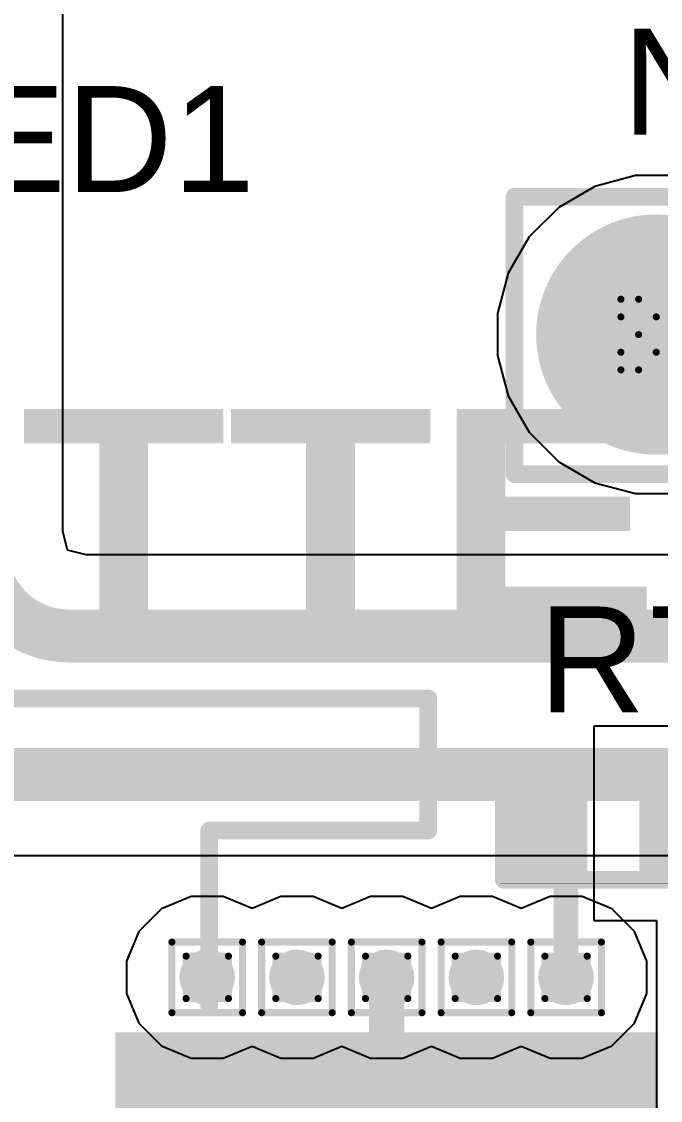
# Model space of a CAD drawing. Header units: inches. Extents: x -18 to 5357, y -8 to 5291.
# Drawn here: x 1 to 5.59, y 39.5 to 47.26 of the extents above; entities that cross this region are included whole.
import ezdxf

# ---------------------------------------------------------------- set-up
doc = ezdxf.new("R2010")
doc.units = ezdxf.units.IN
for name, color, linetype in [('Bottom Layer', 5, 'Continuous'), ('Bottom Solder', 6, 'Continuous'), ('Drill Drawing', 1, 'Continuous'), ('Ground', 16, 'Continuous'), ('Multi-Layer', 9, 'Continuous'), ('Pad Holes', 156, 'Continuous'), ('Power', 76, 'Continuous'), ('Top Layer', 1, 'Continuous'), ('Top Overlay', 2, 'Continuous'), ('Top Paste', 8, 'Continuous'), ('Top Solder', 216, 'Continuous'), ('Via Holes', 16, 'Continuous')]:
    doc.layers.add(name, color=color, linetype=linetype)
doc.styles.add('Arial', font='', dxfattribs={"height": 0.2})
doc.styles.add('Arial Black_Bold', font='', dxfattribs={"height": 0.2})
doc.styles.get('Arial').set_extended_font_data('Arial')
doc.styles.get('Arial Black_Bold').set_extended_font_data('Arial Black', bold=True)

# ---------------------------------------------------------------- blocks, each defined once
blk = doc.blocks.new('MF51B_103F3435_7')
at = {"layer": 'Bottom Layer'}
h = blk.add_hatch(color=5, dxfattribs=at)
edge = h.paths.add_edge_path()
edge.add_arc((-1, 0), 0.762, 0, 360)
h = blk.add_hatch(color=5, dxfattribs=at)
edge = h.paths.add_edge_path()
edge.add_arc((1, 0), 0.762, 0, 360)
at = {"layer": 'Bottom Solder'}
h = blk.add_hatch(color=6, dxfattribs=at)
edge = h.paths.add_edge_path()
edge.add_arc((-1, 0), 0.8636, 0, 360)
h = blk.add_hatch(color=6, dxfattribs=at)
edge = h.paths.add_edge_path()
edge.add_arc((1, 0), 0.8636, 0, 360)
at = {"layer": 'Ground'}
h = blk.add_hatch(color=16, dxfattribs=at)
edge = h.paths.add_edge_path()
edge.add_arc((-1, 0), 0.762, 0, 360)
h = blk.add_hatch(color=16, dxfattribs=at)
edge = h.paths.add_edge_path()
edge.add_arc((1, 0), 0.762, 0, 360)
at = {"layer": 'Multi-Layer'}
h = blk.add_hatch(color=9, dxfattribs=at)
edge = h.paths.add_edge_path()
edge.add_arc((-1, 0), 0.762, 0, 360)
h = blk.add_hatch(color=9, dxfattribs=at)
edge = h.paths.add_edge_path()
edge.add_arc((1, 0), 0.762, 0, 360)
at = {"layer": 'Pad Holes'}
h = blk.add_hatch(color=7, dxfattribs=at)
edge = h.paths.add_edge_path()
edge.add_arc((-1, 0), 0.45, 0, 360)
h = blk.add_hatch(color=7, dxfattribs=at)
edge = h.paths.add_edge_path()
edge.add_arc((1, 0), 0.45, 0, 360)
at = {"layer": 'Power'}
h = blk.add_hatch(color=76, dxfattribs=at)
edge = h.paths.add_edge_path()
edge.add_arc((-1, 0), 0.762, 0, 360)
h = blk.add_hatch(color=76, dxfattribs=at)
edge = h.paths.add_edge_path()
edge.add_arc((1, 0), 0.762, 0, 360)
at = {"layer": 'Top Layer'}
h = blk.add_hatch(color=1, dxfattribs=at)
edge = h.paths.add_edge_path()
edge.add_arc((-1, 0), 0.762, 0, 360)
h = blk.add_hatch(color=1, dxfattribs=at)
edge = h.paths.add_edge_path()
edge.add_arc((1, 0), 0.762, 0, 360)
at = {"layer": 'Top Solder'}
h = blk.add_hatch(color=216, dxfattribs=at)
edge = h.paths.add_edge_path()
edge.add_arc((-1, 0), 0.8636, 0, 360)
h = blk.add_hatch(color=216, dxfattribs=at)
edge = h.paths.add_edge_path()
edge.add_arc((1, 0), 0.8636, 0, 360)
at = {"layer": 'Top Overlay'}
for points in [[(-2.0193, -1.0033, 0.127, 0.127, 0), (-2.0193, 0.9906, 0.127, 0.127, 0)], [(-2.0193, 0.9906, 0.127, 0.127, 0), (2.0066, 0.9906, 0.127, 0.127, 0)], [(2.0066, -1.0033, 0.127, 0.127, 0), (2.0066, 0.9906, 0.127, 0.127, 0)], [(-2.0193, -1.0033, 0.127, 0.127, 0), (2.0066, -1.0033, 0.127, 0.127, 0)]]:
    blk.add_lwpolyline(points, format="xyseb", dxfattribs=at)
for points in [[(-2.0511, 0.9906, 0.0635, 0.0635, 1), (-1.9875, 0.9906, 0.0635, 0.0635, 1)], [(-2.0511, 0.9906, 0.0635, 0.0635, 1), (-1.9875, 0.9906, 0.0635, 0.0635, 1)], [(1.9748, 0.9906, 0.0635, 0.0635, 1), (2.0383, 0.9906, 0.0635, 0.0635, 1)], [(1.9748, 0.9906, 0.0635, 0.0635, 1), (2.0383, 0.9906, 0.0635, 0.0635, 1)], [(-2.0511, -1.0033, 0.0635, 0.0635, 1), (-1.9875, -1.0033, 0.0635, 0.0635, 1)], [(-2.0511, -1.0033, 0.0635, 0.0635, 1), (-1.9875, -1.0033, 0.0635, 0.0635, 1)], [(1.9748, -1.0033, 0.0635, 0.0635, 1), (2.0383, -1.0033, 0.0635, 0.0635, 1)], [(1.9748, -1.0033, 0.0635, 0.0635, 1), (2.0383, -1.0033, 0.0635, 0.0635, 1)]]:
    blk.add_lwpolyline(points, format="xyseb", close=True, dxfattribs=at)
blk = doc.blocks.new('R___0402_66')
at = {"layer": 'Top Layer'}
for points in [[(-0.6985, -0.3175), (-0.6985, 0.3175), (-0.2413, 0.3175), (-0.2413, -0.3175)], [(0.2413, -0.3175), (0.2413, 0.3175), (0.6985, 0.3175), (0.6985, -0.3175)]]:
    blk.add_hatch(color=1, dxfattribs=at).paths.add_polyline_path(points)
at = {"layer": 'Top Paste'}
for points in [[(-0.6985, -0.3175), (-0.6985, 0.3175), (-0.2413, 0.3175), (-0.2413, -0.3175)], [(0.2413, -0.3175), (0.2413, 0.3175), (0.6985, 0.3175), (0.6985, -0.3175)]]:
    blk.add_hatch(color=8, dxfattribs=at).paths.add_polyline_path(points)
at = {"layer": 'Top Solder'}
for points in [[(-0.7535, -0.3725), (-0.7535, 0.3725), (-0.1863, 0.3725), (-0.1863, -0.3725)], [(0.1863, -0.3725), (0.1863, 0.3725), (0.7535, 0.3725), (0.7535, -0.3725)]]:
    blk.add_hatch(color=216, dxfattribs=at).paths.add_polyline_path(points)
at = {"layer": 'Top Overlay'}
for points in [[(-0.7874, 0.4064, 0.127, 0.127, 0), (0.7874, 0.4064, 0.127, 0.127, 0)], [(-0.7874, -0.4064, 0.127, 0.127, 0), (-0.7874, 0.4064, 0.127, 0.127, 0)], [(0.7874, -0.4064, 0.127, 0.127, 0), (0.7874, 0.4064, 0.127, 0.127, 0)], [(-0.7874, -0.4064, 0.127, 0.127, 0), (0.7874, -0.4064, 0.127, 0.127, 0)], [(-0.8128, -0.4318, 0.00323, 0.00323, 0), (0.8128, -0.4318, 0.00323, 0.00323, 0)]]:
    blk.add_lwpolyline(points, format="xyseb", dxfattribs=at)
for points in [[(-0.8191, 0.4064, 0.0635, 0.0635, 1), (-0.7556, 0.4064, 0.0635, 0.0635, 1)], [(-0.8191, 0.4064, 0.0635, 0.0635, 1), (-0.7556, 0.4064, 0.0635, 0.0635, 1)], [(0.7557, 0.4064, 0.0635, 0.0635, 1), (0.8192, 0.4064, 0.0635, 0.0635, 1)], [(0.7557, 0.4064, 0.0635, 0.0635, 1), (0.8192, 0.4064, 0.0635, 0.0635, 1)], [(-0.8191, -0.4064, 0.0635, 0.0635, 1), (-0.7556, -0.4064, 0.0635, 0.0635, 1)], [(-0.8191, -0.4064, 0.0635, 0.0635, 1), (-0.7556, -0.4064, 0.0635, 0.0635, 1)], [(0.7557, -0.4064, 0.0635, 0.0635, 1), (0.8192, -0.4064, 0.0635, 0.0635, 1)], [(0.7557, -0.4064, 0.0635, 0.0635, 1), (0.8192, -0.4064, 0.0635, 0.0635, 1)], [(-0.8136, -0.4318, 0.00161, 0.00161, 1), (-0.812, -0.4318, 0.00161, 0.00161, 1)], [(0.812, -0.4318, 0.00161, 0.00161, 1), (0.8136, -0.4318, 0.00161, 0.00161, 1)]]:
    blk.add_lwpolyline(points, format="xyseb", close=True, dxfattribs=at)
blk = doc.blocks.new('S2B_PH_SM4_TB_LF__SN__86')
at = {"layer": 'Top Layer'}
blk.add_hatch(color=1, dxfattribs=at).paths.add_polyline_path([(-1.5, 4.825), (-0.5, 4.825), (-0.5, 1.025), (-1.5, 1.025)])
at = {"layer": 'Top Paste'}
blk.add_hatch(color=8, dxfattribs=at).paths.add_polyline_path([(-1.5, 4.825), (-0.5, 4.825), (-0.5, 1.025), (-1.5, 1.025)])
at = {"layer": 'Top Solder'}
blk.add_hatch(color=216, dxfattribs=at).paths.add_polyline_path([(-1.5508, 4.8758), (-0.4492, 4.8758), (-0.4492, 0.9742), (-1.5508, 0.9742)])
at = {"layer": 'Top Overlay'}
for points in [[(-3.95, -0.9938, 0.127, 0.127, 0), (-3.95, 3.225, 0.127, 0.127, 0)], [(-2.9997, 3.2238, 0.127, 0.127, 0), (-3.9497, 3.2238, 0.127, 0.127, 0)], [(-2.9997, 1.649, 0.127, 0.127, 0), (-2.9997, 3.2238, 0.127, 0.127, 0)], [(-1.7323, 1.649, 0.127, 0.127, 0), (-2.9997, 1.649, 0.127, 0.127, 0)]]:
    blk.add_lwpolyline(points, format="xyseb", dxfattribs=at)
for points in [[(-3.9818, 3.225, 0.0635, 0.0635, 1), (-3.9183, 3.225, 0.0635, 0.0635, 1)], [(-3.9815, 3.2238, 0.0635, 0.0635, 1), (-3.9179, 3.2238, 0.0635, 0.0635, 1)], [(-3.0315, 3.2238, 0.0635, 0.0635, 1), (-2.968, 3.2238, 0.0635, 0.0635, 1)], [(-3.0315, 3.2238, 0.0635, 0.0635, 1), (-2.968, 3.2238, 0.0635, 0.0635, 1)], [(-3.0315, 1.649, 0.0635, 0.0635, 1), (-2.968, 1.649, 0.0635, 0.0635, 1)], [(-3.0315, 1.649, 0.0635, 0.0635, 1), (-2.968, 1.649, 0.0635, 0.0635, 1)], [(-1.764, 1.649, 0.0635, 0.0635, 1), (-1.7005, 1.649, 0.0635, 0.0635, 1)]]:
    blk.add_lwpolyline(points, format="xyseb", close=True, dxfattribs=at)

msp = doc.modelspace()

# ---------------------------------------------------------------- hatches: boundary and pattern name
at = {"layer": 'Bottom Layer'}
h = msp.add_hatch(color=5, dxfattribs=at)
edge = h.paths.add_edge_path()
edge.add_arc((2.3338, 40.3884), 0.2, 0, 360)
h = msp.add_hatch(color=5, dxfattribs=at)
edge = h.paths.add_edge_path()
edge.add_arc((2.9789, 40.3884), 0.2, 0, 360)
h = msp.add_hatch(color=5, dxfattribs=at)
edge = h.paths.add_edge_path()
edge.add_arc((3.6241, 40.3884), 0.2, 0, 360)
h = msp.add_hatch(color=5, dxfattribs=at)
edge = h.paths.add_edge_path()
edge.add_arc((4.2693, 40.3884), 0.2, 0, 360)
h = msp.add_hatch(color=5, dxfattribs=at)
edge = h.paths.add_edge_path()
edge.add_arc((4.9144, 40.3884), 0.2, 0, 360)
at = {"layer": 'Ground'}
h = msp.add_hatch(color=16, dxfattribs=at)
edge = h.paths.add_edge_path()
edge.add_arc((2.3338, 40.3884), 0.2, 0, 360)
h = msp.add_hatch(color=16, dxfattribs=at)
edge = h.paths.add_edge_path()
edge.add_arc((2.9789, 40.3884), 0.2, 0, 360)
h = msp.add_hatch(color=16, dxfattribs=at)
edge = h.paths.add_edge_path()
edge.add_arc((3.6241, 40.3884), 0.2, 0, 360)
h = msp.add_hatch(color=16, dxfattribs=at)
edge = h.paths.add_edge_path()
edge.add_arc((4.2693, 40.3884), 0.2, 0, 360)
h = msp.add_hatch(color=16, dxfattribs=at)
edge = h.paths.add_edge_path()
edge.add_arc((4.9144, 40.3884), 0.2, 0, 360)
at = {"layer": 'Power'}
h = msp.add_hatch(color=76, dxfattribs=at)
edge = h.paths.add_edge_path()
edge.add_arc((2.3338, 40.3884), 0.2, 0, 360)
h = msp.add_hatch(color=76, dxfattribs=at)
edge = h.paths.add_edge_path()
edge.add_arc((2.9789, 40.3884), 0.2, 0, 360)
h = msp.add_hatch(color=76, dxfattribs=at)
edge = h.paths.add_edge_path()
edge.add_arc((3.6241, 40.3884), 0.2, 0, 360)
h = msp.add_hatch(color=76, dxfattribs=at)
edge = h.paths.add_edge_path()
edge.add_arc((4.2693, 40.3884), 0.2, 0, 360)
h = msp.add_hatch(color=76, dxfattribs=at)
edge = h.paths.add_edge_path()
edge.add_arc((4.9144, 40.3884), 0.2, 0, 360)
at = {"layer": 'Top Layer'}
h = msp.add_hatch(color=1, dxfattribs=at)
edge = h.paths.add_edge_path()
edge.add_arc((2.3338, 40.3884), 0.2, 0, 360)
h = msp.add_hatch(color=1, dxfattribs=at)
edge = h.paths.add_edge_path()
edge.add_arc((2.9789, 40.3884), 0.2, 0, 360)
h = msp.add_hatch(color=1, dxfattribs=at)
edge = h.paths.add_edge_path()
edge.add_arc((3.6241, 40.3884), 0.2, 0, 360)
h = msp.add_hatch(color=1, dxfattribs=at)
edge = h.paths.add_edge_path()
edge.add_arc((4.2693, 40.3884), 0.2, 0, 360)
h = msp.add_hatch(color=1, dxfattribs=at)
edge = h.paths.add_edge_path()
edge.add_arc((4.9144, 40.3884), 0.2, 0, 360)
at = {"layer": 'Via Holes'}
h = msp.add_hatch(color=7, dxfattribs=at)
edge = h.paths.add_edge_path()
edge.add_arc((2.3338, 40.3884), 0.1, 0, 360)
h = msp.add_hatch(color=7, dxfattribs=at)
edge = h.paths.add_edge_path()
edge.add_arc((2.9789, 40.3884), 0.1, 0, 360)
h = msp.add_hatch(color=7, dxfattribs=at)
edge = h.paths.add_edge_path()
edge.add_arc((3.6241, 40.3884), 0.1, 0, 360)
h = msp.add_hatch(color=7, dxfattribs=at)
edge = h.paths.add_edge_path()
edge.add_arc((4.2693, 40.3884), 0.1, 0, 360)
h = msp.add_hatch(color=7, dxfattribs=at)
edge = h.paths.add_edge_path()
edge.add_arc((4.9144, 40.3884), 0.1, 0, 360)

# ---------------------------------------------------------------- linework, layer by layer
at = {"layer": 'Bottom Layer'}
for p, q in [((1.2939, 43.5951), (1.2939, 48.0314)), ((1.3286, 43.4597), (1.2939, 43.5951)), ((1.4639, 43.4251), (1.3286, 43.4597)), ((6.5157, 43.4251), (1.4639, 43.4251)), ((0.6036, 41.2645), (6.5157, 41.2645))]:
    msp.add_line(p, q, dxfattribs=at)
for points in [[(1.3374, 42.8424, 0.381, 0.381, -0.414214), (0.7112, 43.4686, 0.381, 0.381, 0)], [(1.3374, 42.8424, 0.381, 0.381, 0), (6.5157, 42.8424, 0.381, 0.381, 0)], [(0.6036, 41.8472, 0.381, 0.381, 0), (6.5157, 41.8472, 0.381, 0.381, 0)]]:
    msp.add_lwpolyline(points, format="xyseb", dxfattribs=at)
msp.add_lwpolyline([(1.2422, 42.8424, 0.1905, 0.1905, 1), (1.4327, 42.8424, 0.1905, 0.1905, 1)], format="xyseb", close=True, dxfattribs=at)
msp.add_lwpolyline([(1.2422, 42.8424, 0.1905, 0.1905, 1), (1.4327, 42.8424, 0.1905, 0.1905, 1)], format="xyseb", close=True, dxfattribs=at)
at = {"layer": 'Drill Drawing'}
for points in [[(5.309, 45.1364, 0.0508, 0.0508, 0), (5.309, 45.2634, 0.0508, 0.0508, 0)], [(5.309, 45.2634, 0.0508, 0.0508, 0), (5.436, 45.2634, 0.0508, 0.0508, 0)], [(5.436, 45.2634, 0.0508, 0.0508, 0), (5.563, 45.1364, 0.0508, 0.0508, 0)], [(5.563, 45.1364, 0.0508, 0.0508, 0), (5.69, 45.2634, 0.0508, 0.0508, 0)], [(5.309, 45.1364, 0.0508, 0.0508, 0), (5.436, 45.0094, 0.0508, 0.0508, 0)], [(5.309, 44.8824, 0.0508, 0.0508, 0), (5.436, 45.0094, 0.0508, 0.0508, 0)], [(5.309, 44.7554, 0.0508, 0.0508, 0), (5.309, 44.8824, 0.0508, 0.0508, 0)], [(5.436, 44.7554, 0.0508, 0.0508, 0), (5.563, 44.8824, 0.0508, 0.0508, 0)], [(5.563, 44.8824, 0.0508, 0.0508, 0), (5.69, 44.7554, 0.0508, 0.0508, 0)], [(5.309, 44.7554, 0.0508, 0.0508, 0), (5.436, 44.7554, 0.0508, 0.0508, 0)], [(2.0798, 40.6424, 0.0508, 0.0508, 0), (2.5878, 40.6424, 0.0508, 0.0508, 0)], [(2.0798, 40.1344, 0.0508, 0.0508, 0), (2.0798, 40.6424, 0.0508, 0.0508, 0)], [(2.5878, 40.1344, 0.0508, 0.0508, 0), (2.5878, 40.6424, 0.0508, 0.0508, 0)], [(2.7249, 40.6424, 0.0508, 0.0508, 0), (3.2329, 40.6424, 0.0508, 0.0508, 0)], [(2.7249, 40.1344, 0.0508, 0.0508, 0), (2.7249, 40.6424, 0.0508, 0.0508, 0)], [(3.2329, 40.1344, 0.0508, 0.0508, 0), (3.2329, 40.6424, 0.0508, 0.0508, 0)], [(3.3701, 40.6424, 0.0508, 0.0508, 0), (3.8781, 40.6424, 0.0508, 0.0508, 0)], [(3.3701, 40.1344, 0.0508, 0.0508, 0), (3.3701, 40.6424, 0.0508, 0.0508, 0)], [(3.8781, 40.1344, 0.0508, 0.0508, 0), (3.8781, 40.6424, 0.0508, 0.0508, 0)], [(4.0153, 40.6424, 0.0508, 0.0508, 0), (4.5233, 40.6424, 0.0508, 0.0508, 0)], [(4.0153, 40.1344, 0.0508, 0.0508, 0), (4.0153, 40.6424, 0.0508, 0.0508, 0)], [(4.5233, 40.1344, 0.0508, 0.0508, 0), (4.5233, 40.6424, 0.0508, 0.0508, 0)], [(4.6604, 40.6424, 0.0508, 0.0508, 0), (5.1684, 40.6424, 0.0508, 0.0508, 0)], [(4.6604, 40.1344, 0.0508, 0.0508, 0), (4.6604, 40.6424, 0.0508, 0.0508, 0)], [(5.1684, 40.1344, 0.0508, 0.0508, 0), (5.1684, 40.6424, 0.0508, 0.0508, 0)], [(2.1814, 40.5408, 0.0508, 0.0508, 0), (2.4862, 40.5408, 0.0508, 0.0508, 0)], [(2.1814, 40.236, 0.0508, 0.0508, 0), (2.1814, 40.5408, 0.0508, 0.0508, 0)], [(2.4862, 40.236, 0.0508, 0.0508, 0), (2.4862, 40.5408, 0.0508, 0.0508, 0)], [(2.8265, 40.5408, 0.0508, 0.0508, 0), (3.1313, 40.5408, 0.0508, 0.0508, 0)], [(2.8265, 40.236, 0.0508, 0.0508, 0), (2.8265, 40.5408, 0.0508, 0.0508, 0)], [(3.1313, 40.236, 0.0508, 0.0508, 0), (3.1313, 40.5408, 0.0508, 0.0508, 0)], [(3.4717, 40.5408, 0.0508, 0.0508, 0), (3.7765, 40.5408, 0.0508, 0.0508, 0)], [(3.4717, 40.236, 0.0508, 0.0508, 0), (3.4717, 40.5408, 0.0508, 0.0508, 0)], [(3.7765, 40.236, 0.0508, 0.0508, 0), (3.7765, 40.5408, 0.0508, 0.0508, 0)], [(4.1169, 40.5408, 0.0508, 0.0508, 0), (4.4217, 40.5408, 0.0508, 0.0508, 0)], [(4.1169, 40.236, 0.0508, 0.0508, 0), (4.1169, 40.5408, 0.0508, 0.0508, 0)], [(4.4217, 40.236, 0.0508, 0.0508, 0), (4.4217, 40.5408, 0.0508, 0.0508, 0)], [(4.762, 40.5408, 0.0508, 0.0508, 0), (5.0668, 40.5408, 0.0508, 0.0508, 0)], [(4.762, 40.236, 0.0508, 0.0508, 0), (4.762, 40.5408, 0.0508, 0.0508, 0)], [(5.0668, 40.236, 0.0508, 0.0508, 0), (5.0668, 40.5408, 0.0508, 0.0508, 0)], [(2.1814, 40.236, 0.0508, 0.0508, 0), (2.4862, 40.236, 0.0508, 0.0508, 0)], [(2.8265, 40.236, 0.0508, 0.0508, 0), (3.1313, 40.236, 0.0508, 0.0508, 0)], [(3.4717, 40.236, 0.0508, 0.0508, 0), (3.7765, 40.236, 0.0508, 0.0508, 0)], [(4.1169, 40.236, 0.0508, 0.0508, 0), (4.4217, 40.236, 0.0508, 0.0508, 0)], [(4.762, 40.236, 0.0508, 0.0508, 0), (5.0668, 40.236, 0.0508, 0.0508, 0)], [(2.0798, 40.1344, 0.0508, 0.0508, 0), (2.5878, 40.1344, 0.0508, 0.0508, 0)], [(2.7249, 40.1344, 0.0508, 0.0508, 0), (3.2329, 40.1344, 0.0508, 0.0508, 0)], [(3.3701, 40.1344, 0.0508, 0.0508, 0), (3.8781, 40.1344, 0.0508, 0.0508, 0)], [(4.0153, 40.1344, 0.0508, 0.0508, 0), (4.5233, 40.1344, 0.0508, 0.0508, 0)], [(4.6604, 40.1344, 0.0508, 0.0508, 0), (5.1684, 40.1344, 0.0508, 0.0508, 0)]]:
    msp.add_lwpolyline(points, format="xyseb", dxfattribs=at)
for points in [[(5.2963, 45.2634, 0.0254, 0.0254, 1), (5.3217, 45.2634, 0.0254, 0.0254, 1)], [(5.2963, 45.2634, 0.0254, 0.0254, 1), (5.3217, 45.2634, 0.0254, 0.0254, 1)], [(5.4233, 45.2634, 0.0254, 0.0254, 1), (5.4487, 45.2634, 0.0254, 0.0254, 1)], [(5.4233, 45.2634, 0.0254, 0.0254, 1), (5.4487, 45.2634, 0.0254, 0.0254, 1)], [(5.2963, 45.1364, 0.0254, 0.0254, 1), (5.3217, 45.1364, 0.0254, 0.0254, 1)], [(5.2963, 45.1364, 0.0254, 0.0254, 1), (5.3217, 45.1364, 0.0254, 0.0254, 1)], [(5.5503, 45.1364, 0.0254, 0.0254, 1), (5.5757, 45.1364, 0.0254, 0.0254, 1)], [(5.5503, 45.1364, 0.0254, 0.0254, 1), (5.5757, 45.1364, 0.0254, 0.0254, 1)], [(5.4233, 45.0094, 0.0254, 0.0254, 1), (5.4487, 45.0094, 0.0254, 0.0254, 1)], [(5.4233, 45.0094, 0.0254, 0.0254, 1), (5.4487, 45.0094, 0.0254, 0.0254, 1)], [(5.2963, 44.8824, 0.0254, 0.0254, 1), (5.3217, 44.8824, 0.0254, 0.0254, 1)], [(5.2963, 44.8824, 0.0254, 0.0254, 1), (5.3217, 44.8824, 0.0254, 0.0254, 1)], [(5.5503, 44.8824, 0.0254, 0.0254, 1), (5.5757, 44.8824, 0.0254, 0.0254, 1)], [(5.5503, 44.8824, 0.0254, 0.0254, 1), (5.5757, 44.8824, 0.0254, 0.0254, 1)], [(5.2963, 44.7554, 0.0254, 0.0254, 1), (5.3217, 44.7554, 0.0254, 0.0254, 1)], [(5.2963, 44.7554, 0.0254, 0.0254, 1), (5.3217, 44.7554, 0.0254, 0.0254, 1)], [(5.4233, 44.7554, 0.0254, 0.0254, 1), (5.4487, 44.7554, 0.0254, 0.0254, 1)], [(5.4233, 44.7554, 0.0254, 0.0254, 1), (5.4487, 44.7554, 0.0254, 0.0254, 1)], [(2.0671, 40.6424, 0.0254, 0.0254, 1), (2.0925, 40.6424, 0.0254, 0.0254, 1)], [(2.0671, 40.6424, 0.0254, 0.0254, 1), (2.0925, 40.6424, 0.0254, 0.0254, 1)], [(2.5751, 40.6424, 0.0254, 0.0254, 1), (2.6005, 40.6424, 0.0254, 0.0254, 1)], [(2.5751, 40.6424, 0.0254, 0.0254, 1), (2.6005, 40.6424, 0.0254, 0.0254, 1)], [(2.7122, 40.6424, 0.0254, 0.0254, 1), (2.7376, 40.6424, 0.0254, 0.0254, 1)], [(2.7122, 40.6424, 0.0254, 0.0254, 1), (2.7376, 40.6424, 0.0254, 0.0254, 1)], [(3.2202, 40.6424, 0.0254, 0.0254, 1), (3.2456, 40.6424, 0.0254, 0.0254, 1)], [(3.2202, 40.6424, 0.0254, 0.0254, 1), (3.2456, 40.6424, 0.0254, 0.0254, 1)], [(3.3574, 40.6424, 0.0254, 0.0254, 1), (3.3828, 40.6424, 0.0254, 0.0254, 1)], [(3.3574, 40.6424, 0.0254, 0.0254, 1), (3.3828, 40.6424, 0.0254, 0.0254, 1)], [(3.8654, 40.6424, 0.0254, 0.0254, 1), (3.8908, 40.6424, 0.0254, 0.0254, 1)], [(3.8654, 40.6424, 0.0254, 0.0254, 1), (3.8908, 40.6424, 0.0254, 0.0254, 1)], [(4.0026, 40.6424, 0.0254, 0.0254, 1), (4.028, 40.6424, 0.0254, 0.0254, 1)], [(4.0026, 40.6424, 0.0254, 0.0254, 1), (4.028, 40.6424, 0.0254, 0.0254, 1)], [(4.5106, 40.6424, 0.0254, 0.0254, 1), (4.536, 40.6424, 0.0254, 0.0254, 1)], [(4.5106, 40.6424, 0.0254, 0.0254, 1), (4.536, 40.6424, 0.0254, 0.0254, 1)], [(4.6477, 40.6424, 0.0254, 0.0254, 1), (4.6731, 40.6424, 0.0254, 0.0254, 1)], [(4.6477, 40.6424, 0.0254, 0.0254, 1), (4.6731, 40.6424, 0.0254, 0.0254, 1)], [(5.1557, 40.6424, 0.0254, 0.0254, 1), (5.1811, 40.6424, 0.0254, 0.0254, 1)], [(5.1557, 40.6424, 0.0254, 0.0254, 1), (5.1811, 40.6424, 0.0254, 0.0254, 1)], [(2.1687, 40.5408, 0.0254, 0.0254, 1), (2.1941, 40.5408, 0.0254, 0.0254, 1)], [(2.1687, 40.5408, 0.0254, 0.0254, 1), (2.1941, 40.5408, 0.0254, 0.0254, 1)], [(2.4735, 40.5408, 0.0254, 0.0254, 1), (2.4989, 40.5408, 0.0254, 0.0254, 1)], [(2.4735, 40.5408, 0.0254, 0.0254, 1), (2.4989, 40.5408, 0.0254, 0.0254, 1)], [(2.8138, 40.5408, 0.0254, 0.0254, 1), (2.8392, 40.5408, 0.0254, 0.0254, 1)], [(2.8138, 40.5408, 0.0254, 0.0254, 1), (2.8392, 40.5408, 0.0254, 0.0254, 1)], [(3.1186, 40.5408, 0.0254, 0.0254, 1), (3.144, 40.5408, 0.0254, 0.0254, 1)], [(3.1186, 40.5408, 0.0254, 0.0254, 1), (3.144, 40.5408, 0.0254, 0.0254, 1)], [(3.459, 40.5408, 0.0254, 0.0254, 1), (3.4844, 40.5408, 0.0254, 0.0254, 1)], [(3.459, 40.5408, 0.0254, 0.0254, 1), (3.4844, 40.5408, 0.0254, 0.0254, 1)], [(3.7638, 40.5408, 0.0254, 0.0254, 1), (3.7892, 40.5408, 0.0254, 0.0254, 1)], [(3.7638, 40.5408, 0.0254, 0.0254, 1), (3.7892, 40.5408, 0.0254, 0.0254, 1)], [(4.1042, 40.5408, 0.0254, 0.0254, 1), (4.1296, 40.5408, 0.0254, 0.0254, 1)], [(4.1042, 40.5408, 0.0254, 0.0254, 1), (4.1296, 40.5408, 0.0254, 0.0254, 1)], [(4.409, 40.5408, 0.0254, 0.0254, 1), (4.4344, 40.5408, 0.0254, 0.0254, 1)], [(4.409, 40.5408, 0.0254, 0.0254, 1), (4.4344, 40.5408, 0.0254, 0.0254, 1)], [(4.7493, 40.5408, 0.0254, 0.0254, 1), (4.7747, 40.5408, 0.0254, 0.0254, 1)], [(4.7493, 40.5408, 0.0254, 0.0254, 1), (4.7747, 40.5408, 0.0254, 0.0254, 1)], [(5.0541, 40.5408, 0.0254, 0.0254, 1), (5.0795, 40.5408, 0.0254, 0.0254, 1)], [(5.0541, 40.5408, 0.0254, 0.0254, 1), (5.0795, 40.5408, 0.0254, 0.0254, 1)], [(2.1687, 40.236, 0.0254, 0.0254, 1), (2.1941, 40.236, 0.0254, 0.0254, 1)], [(2.1687, 40.236, 0.0254, 0.0254, 1), (2.1941, 40.236, 0.0254, 0.0254, 1)], [(2.4735, 40.236, 0.0254, 0.0254, 1), (2.4989, 40.236, 0.0254, 0.0254, 1)], [(2.4735, 40.236, 0.0254, 0.0254, 1), (2.4989, 40.236, 0.0254, 0.0254, 1)], [(2.8138, 40.236, 0.0254, 0.0254, 1), (2.8392, 40.236, 0.0254, 0.0254, 1)], [(2.8138, 40.236, 0.0254, 0.0254, 1), (2.8392, 40.236, 0.0254, 0.0254, 1)], [(3.1186, 40.236, 0.0254, 0.0254, 1), (3.144, 40.236, 0.0254, 0.0254, 1)], [(3.1186, 40.236, 0.0254, 0.0254, 1), (3.144, 40.236, 0.0254, 0.0254, 1)], [(3.459, 40.236, 0.0254, 0.0254, 1), (3.4844, 40.236, 0.0254, 0.0254, 1)], [(3.459, 40.236, 0.0254, 0.0254, 1), (3.4844, 40.236, 0.0254, 0.0254, 1)], [(3.7638, 40.236, 0.0254, 0.0254, 1), (3.7892, 40.236, 0.0254, 0.0254, 1)], [(3.7638, 40.236, 0.0254, 0.0254, 1), (3.7892, 40.236, 0.0254, 0.0254, 1)], [(4.1042, 40.236, 0.0254, 0.0254, 1), (4.1296, 40.236, 0.0254, 0.0254, 1)], [(4.1042, 40.236, 0.0254, 0.0254, 1), (4.1296, 40.236, 0.0254, 0.0254, 1)], [(4.409, 40.236, 0.0254, 0.0254, 1), (4.4344, 40.236, 0.0254, 0.0254, 1)], [(4.409, 40.236, 0.0254, 0.0254, 1), (4.4344, 40.236, 0.0254, 0.0254, 1)], [(4.7493, 40.236, 0.0254, 0.0254, 1), (4.7747, 40.236, 0.0254, 0.0254, 1)], [(4.7493, 40.236, 0.0254, 0.0254, 1), (4.7747, 40.236, 0.0254, 0.0254, 1)], [(5.0541, 40.236, 0.0254, 0.0254, 1), (5.0795, 40.236, 0.0254, 0.0254, 1)], [(5.0541, 40.236, 0.0254, 0.0254, 1), (5.0795, 40.236, 0.0254, 0.0254, 1)], [(2.0671, 40.1344, 0.0254, 0.0254, 1), (2.0925, 40.1344, 0.0254, 0.0254, 1)], [(2.0671, 40.1344, 0.0254, 0.0254, 1), (2.0925, 40.1344, 0.0254, 0.0254, 1)], [(2.5751, 40.1344, 0.0254, 0.0254, 1), (2.6005, 40.1344, 0.0254, 0.0254, 1)], [(2.5751, 40.1344, 0.0254, 0.0254, 1), (2.6005, 40.1344, 0.0254, 0.0254, 1)], [(2.7122, 40.1344, 0.0254, 0.0254, 1), (2.7376, 40.1344, 0.0254, 0.0254, 1)], [(2.7122, 40.1344, 0.0254, 0.0254, 1), (2.7376, 40.1344, 0.0254, 0.0254, 1)], [(3.2202, 40.1344, 0.0254, 0.0254, 1), (3.2456, 40.1344, 0.0254, 0.0254, 1)], [(3.2202, 40.1344, 0.0254, 0.0254, 1), (3.2456, 40.1344, 0.0254, 0.0254, 1)], [(3.3574, 40.1344, 0.0254, 0.0254, 1), (3.3828, 40.1344, 0.0254, 0.0254, 1)], [(3.3574, 40.1344, 0.0254, 0.0254, 1), (3.3828, 40.1344, 0.0254, 0.0254, 1)], [(3.8654, 40.1344, 0.0254, 0.0254, 1), (3.8908, 40.1344, 0.0254, 0.0254, 1)], [(3.8654, 40.1344, 0.0254, 0.0254, 1), (3.8908, 40.1344, 0.0254, 0.0254, 1)], [(4.0026, 40.1344, 0.0254, 0.0254, 1), (4.028, 40.1344, 0.0254, 0.0254, 1)], [(4.0026, 40.1344, 0.0254, 0.0254, 1), (4.028, 40.1344, 0.0254, 0.0254, 1)], [(4.5106, 40.1344, 0.0254, 0.0254, 1), (4.536, 40.1344, 0.0254, 0.0254, 1)], [(4.5106, 40.1344, 0.0254, 0.0254, 1), (4.536, 40.1344, 0.0254, 0.0254, 1)], [(4.6477, 40.1344, 0.0254, 0.0254, 1), (4.6731, 40.1344, 0.0254, 0.0254, 1)], [(4.6477, 40.1344, 0.0254, 0.0254, 1), (4.6731, 40.1344, 0.0254, 0.0254, 1)], [(5.1557, 40.1344, 0.0254, 0.0254, 1), (5.1811, 40.1344, 0.0254, 0.0254, 1)], [(5.1557, 40.1344, 0.0254, 0.0254, 1), (5.1811, 40.1344, 0.0254, 0.0254, 1)]]:
    msp.add_lwpolyline(points, format="xyseb", close=True, dxfattribs=at)
at = {"layer": 'Power'}
for p, q in [((5.4126, 46.1524), (5.1219, 46.0745)), ((5.7135, 46.1524), (5.4126, 46.1524)), ((5.1219, 46.0745), (4.8612, 45.924)), ((4.8612, 45.924), (4.6484, 45.7112)), ((4.6484, 45.7112), (4.4979, 45.4506)), ((4.4979, 45.4506), (4.42, 45.1599)), ((4.42, 45.1599), (4.42, 44.8589)), ((4.42, 44.8589), (4.4979, 44.5682)), ((4.4979, 44.5682), (4.6484, 44.3076)), ((4.6484, 44.3076), (4.8612, 44.0948)), ((4.8612, 44.0948), (5.1219, 43.9443)), ((5.1219, 43.9443), (5.4126, 43.8664)), ((5.4126, 43.8664), (5.7135, 43.8664)), ((2.2182, 40.9694), (2.0047, 40.8809)), ((2.4493, 40.9694), (2.2182, 40.9694)), ((2.6564, 40.8836), (2.4493, 40.9694)), ((2.8634, 40.9694), (2.6564, 40.8836)), ((3.0945, 40.9694), (2.8634, 40.9694)), ((3.3015, 40.8836), (3.0945, 40.9694)), ((3.5085, 40.9694), (3.3015, 40.8836)), ((3.7397, 40.9694), (3.5085, 40.9694)), ((3.9467, 40.8836), (3.7397, 40.9694)), ((4.1537, 40.9694), (3.9467, 40.8836)), ((4.3848, 40.9694), (4.1537, 40.9694)), ((4.5918, 40.8836), (4.3848, 40.9694)), ((4.7989, 40.9694), (4.5918, 40.8836)), ((5.03, 40.9694), (4.7989, 40.9694)), ((5.2435, 40.8809), (5.03, 40.9694)), ((2.0047, 40.8809), (1.8412, 40.7175)), ((5.407, 40.7175), (5.2435, 40.8809)), ((1.8412, 40.7175), (1.7528, 40.504)), ((5.4954, 40.504), (5.407, 40.7175)), ((1.7528, 40.504), (1.7528, 40.2728)), ((5.4954, 40.2728), (5.4954, 40.504)), ((1.7528, 40.2728), (1.8412, 40.0593)), ((5.407, 40.0593), (5.4954, 40.2728)), ((1.8412, 40.0593), (2.0047, 39.8958)), ((5.2435, 39.8958), (5.407, 40.0593)), ((2.0047, 39.8958), (2.2182, 39.8074)), ((2.4493, 39.8074), (2.6564, 39.8931)), ((2.6564, 39.8931), (2.8634, 39.8074)), ((3.0945, 39.8074), (3.3015, 39.8931)), ((3.3015, 39.8931), (3.5085, 39.8074)), ((3.7397, 39.8074), (3.9467, 39.8931)), ((3.9467, 39.8931), (4.1537, 39.8074)), ((4.3848, 39.8074), (4.5918, 39.8931)), ((4.5918, 39.8931), (4.7989, 39.8074)), ((5.03, 39.8074), (5.2435, 39.8958)), ((2.2182, 39.8074), (2.4493, 39.8074)), ((2.8634, 39.8074), (3.0945, 39.8074)), ((3.5085, 39.8074), (3.7397, 39.8074)), ((4.1537, 39.8074), (4.3848, 39.8074)), ((4.7989, 39.8074), (5.03, 39.8074))]:
    msp.add_line(p, q, dxfattribs=at)
at = {"layer": 'Top Layer'}
for p, q in [((6.0402, 42.1933), (5.1147, 42.1933)), ((5.1147, 42.1933), (5.1147, 40.7963)), ((5.1147, 40.7963), (5.5645, 40.7963)), ((5.5645, 40.7963), (5.5645, 38.6912))]:
    msp.add_line(p, q, dxfattribs=at)
for points in [[(4.7845, 41.4948, 0.1778, 0.1778, 0), (4.9144, 41.3649, 0.1778, 0.1778, 0)], [(4.9144, 40.3884, 0.1778, 0.1778, 0), (4.9144, 41.3649, 0.1778, 0.1778, 0)], [(3.6241, 39.7528, 0.254, 0.254, 0), (3.6241, 40.3884, 0.254, 0.254, 0)]]:
    msp.add_lwpolyline(points, format="xyseb", dxfattribs=at)
for points in [[(4.7401, 41.4948, 0.0889, 0.0889, 1), (4.829, 41.4948, 0.0889, 0.0889, 1)], [(4.87, 41.3649, 0.0889, 0.0889, 1), (4.9589, 41.3649, 0.0889, 0.0889, 1)], [(4.87, 41.3649, 0.0889, 0.0889, 1), (4.9589, 41.3649, 0.0889, 0.0889, 1)], [(3.5606, 40.3884, 0.127, 0.127, 1), (3.6876, 40.3884, 0.127, 0.127, 1)], [(4.87, 40.3884, 0.0889, 0.0889, 1), (4.9589, 40.3884, 0.0889, 0.0889, 1)], [(3.5606, 39.7528, 0.127, 0.127, 1), (3.6876, 39.7528, 0.127, 0.127, 1)]]:
    msp.add_lwpolyline(points, format="xyseb", close=True, dxfattribs=at)

# ---------------------------------------------------------------- block references
for name, p in [('MF51B_103F3435_7', (6.563, 45.0094)), ('R___0402_66', (5.2544, 41.4948))]:
    msp.add_blockref(name, p)
at = {"rotation": 270}
msp.add_blockref('S2B_PH_SM4_TB_LF__SN__86', (0.6991, 38.4435), dxfattribs=at)

# ---------------------------------------------------------------- texts
at = {"layer": 'Top Overlay'}
for s, height, style, p in [('NTC1', 0.762, 'Arial', (5.3168, 46.4461)), ('LED1', 0.762, 'Arial', (0.0141, 46.0344)), ('BATTERY', 1.524, 'Arial Black_Bold', (-2.5316, 42.9506)), ('R7', 0.762, 'Arial', (4.7159, 42.2929))]:
    msp.add_text(s, height=height, dxfattribs=dict(at, style=style)).set_placement(p)

doc.saveas('drawing.dxf')
